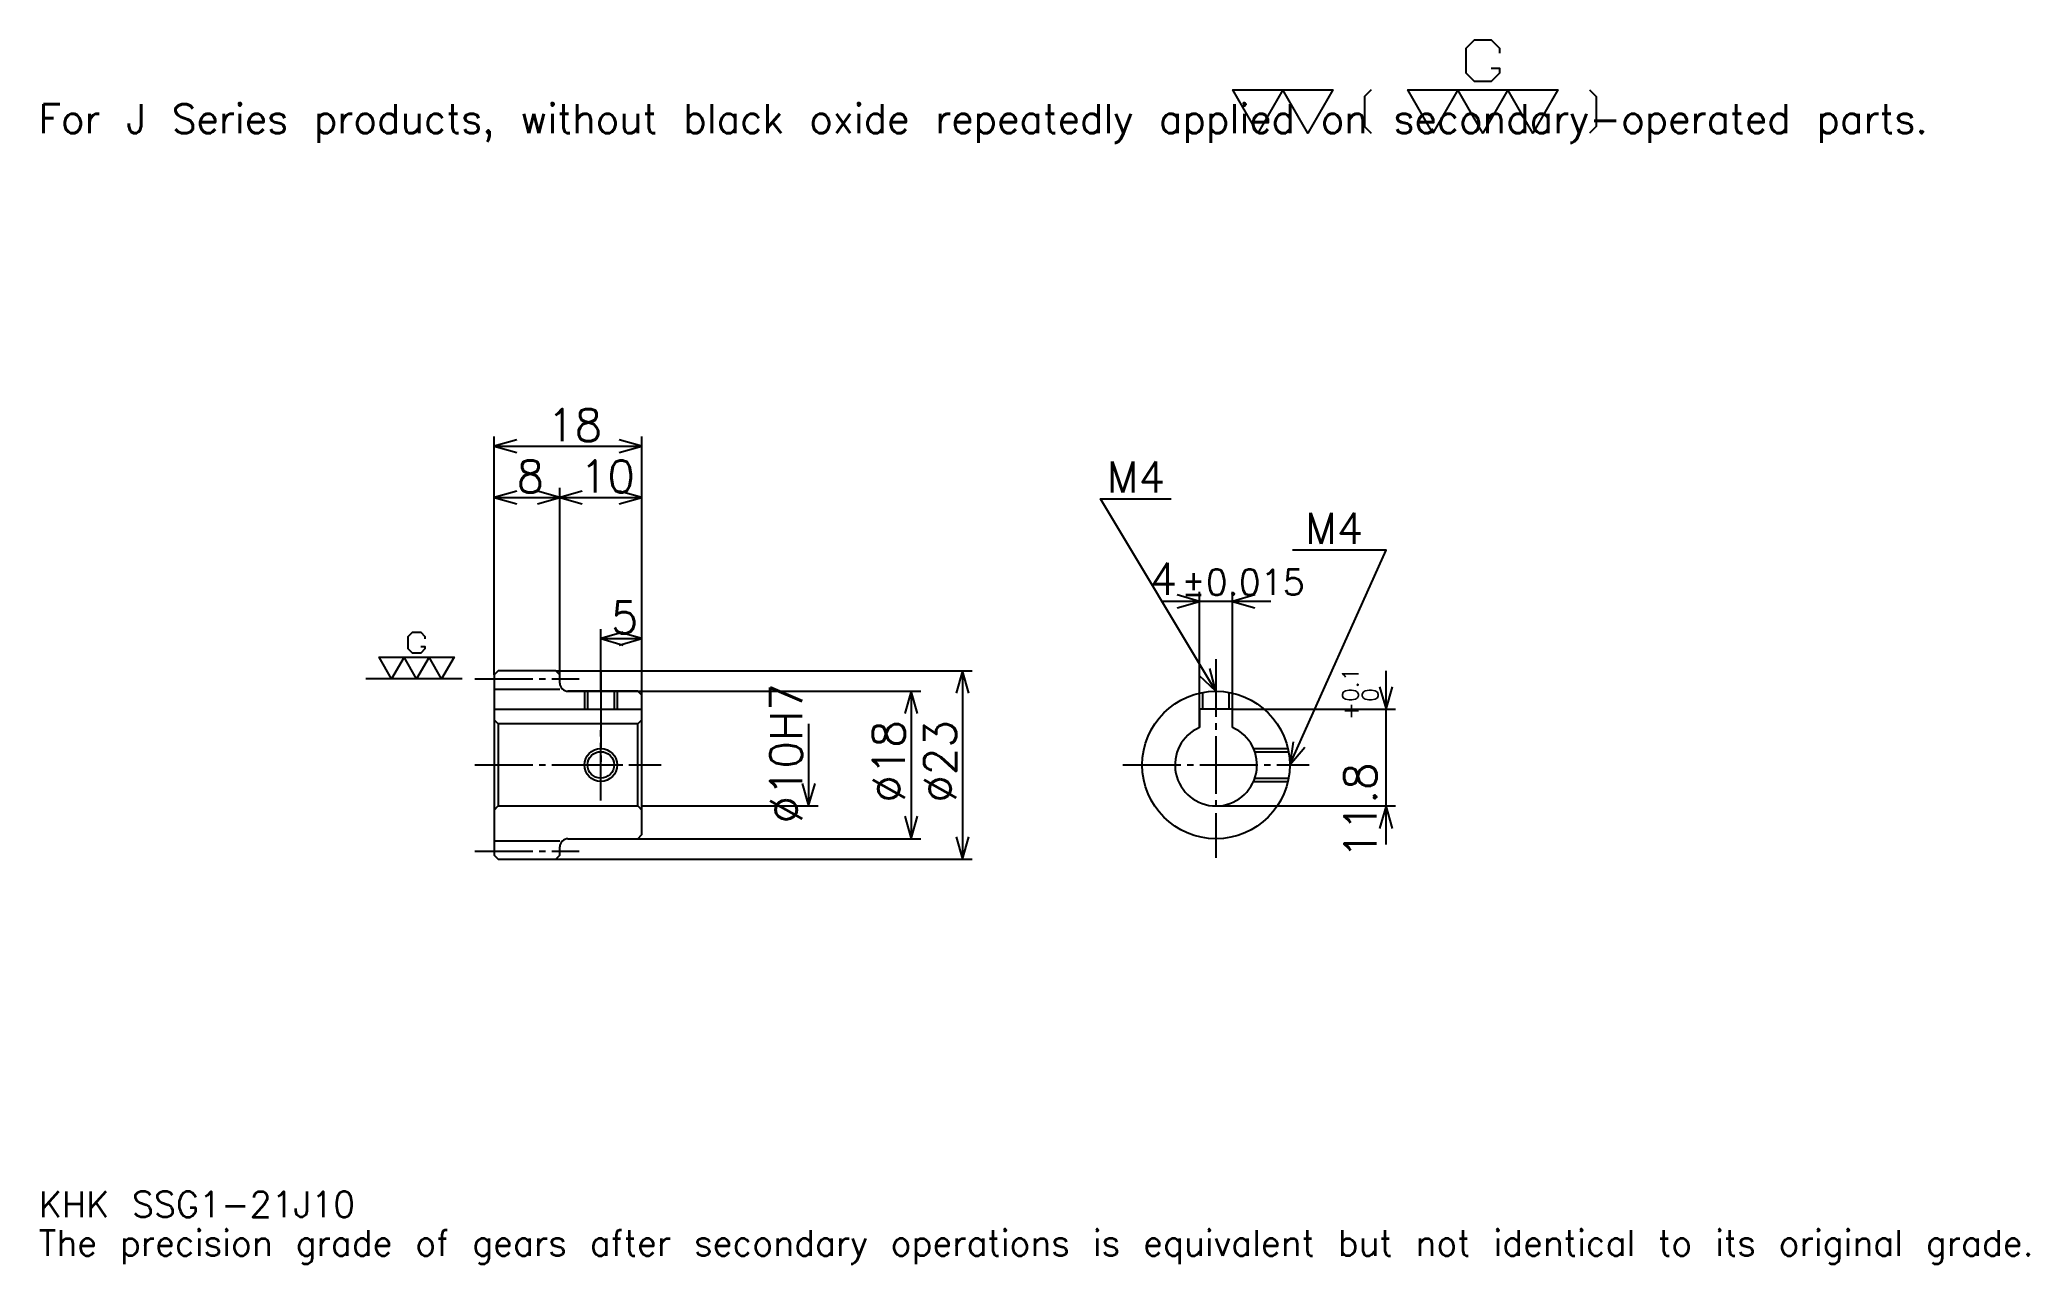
# Model space of a CAD drawing. Extents: x 8 to 251, y 3 to 152.
import ezdxf

# ---------------------------------------------------------------- set-up
doc = ezdxf.new("R2010")
doc.units = 0
doc.linetypes.add('DASHDOT', pattern=[9.391305, 7.043478, -0.782609, 0.782609, -0.782609])
doc.layers.get('0').update_dxf_attribs({"linetype": 'CONTINUOUS'})
doc.layers.add('DASHDOT', color=6, linetype='DASHDOT')
doc.styles.add('KANJI', font='TXT', dxfattribs={"bigfont": 'BIGFONT'})

msp = doc.modelspace()

# ---------------------------------------------------------------- linework, layer by layer
at = {"color": 5}
for p, q in [((63.391304, 75.282608), (63.391304, 103.847824)), ((63.391304, 102.673904), (81.391304, 102.673904)), ((81.391304, 75.282608), (81.391304, 103.847824)), ((71.391304, 75.282608), (71.391304, 97.586945)), ((63.391304, 96.41304), (71.391304, 96.41304)), ((71.391304, 96.41304), (81.391304, 96.41304)), ((158.130432, 83.739128), (144.739136, 83.739128)), ((149.434784, 70.582603), (149.434784, 84.91304)), ((153.434784, 70.582603), (153.434784, 84.91304)), ((76.391304, 75.282608), (76.391304, 80.36956)), ((76.391304, 79.195648), (81.391304, 79.195648)), ((63.391304, 74.782608), (63.391304, 75.282608)), ((70.891304, 75.282608), (81.391304, 75.282608)), ((71.391304, 74.782608), (71.391304, 75.282608)), ((76.391304, 72.782608), (76.391304, 75.282608)), ((76.391304, 72.782608), (76.391304, 75.282608)), ((81.391304, 75.282608), (121.695648, 75.282608)), ((81.391304, 72.282608), (81.391304, 75.282608)), ((120.521744, 75.282608), (120.521744, 52.282604)), ((172.17392, 54.086952), (172.17392, 75.278259)), ((72.391304, 72.782608), (81.391304, 72.782608)), ((81.391304, 72.782608), (115.434784, 72.782608)), ((114.260864, 72.782608), (114.260864, 54.782604)), ((153.434784, 70.582603), (173.347824, 70.582603)), ((101.739128, 68.782608), (101.739128, 58.782604)), ((81.391304, 58.782604), (102.91304, 58.782604)), ((151.434784, 58.782604), (173.347824, 58.782604)), ((72.391304, 54.782604), (81.391304, 54.782604)), ((81.391304, 54.782604), (115.434784, 54.782604)), ((70.891304, 52.282604), (81.391304, 52.282604)), ((81.391304, 52.282604), (121.695648, 52.282604))]:
    msp.add_line(p, q, dxfattribs=at)
at = {"color": 7}
msp.add_line((59.47826, 74.282608), (47.739128, 74.282608), dxfattribs=at)
at = {"color": 4}
for p, q in [((63.391304, 73.032608), (71.391304, 73.032608)), ((63.391304, 70.582603), (81.391304, 70.582603)), ((63.891304, 68.782608), (63.891304, 58.782604)), ((80.891304, 68.782608), (81.391304, 69.282608)), ((80.891304, 58.782604), (81.391304, 58.282604)), ((63.391304, 54.532604), (71.391304, 54.532604))]:
    msp.add_line(p, q, dxfattribs=at)
at = {"color": 7}
for points in [[(185.008698, 148.805222), (186.026093, 148.805222), (186.026093, 148.194778), (185.008698, 147.177399), (182.973923, 147.177399), (181.956528, 148.194778), (181.956528, 151.246964), (182.973923, 152.264343), (185.008698, 152.264343), (186.026093, 151.246964), (186.026093, 150.63652)], [(156.521744, 140.869568), (153.469574, 146.160004), (165.678268, 146.160004), (162.626099, 140.869568), (159.573914, 146.160004), (156.521744, 140.869568)], [(170.358261, 146.160004), (169.544357, 145.346085), (169.544357, 141.683487), (170.358261, 140.869568)], [(177.886963, 140.869568), (174.834793, 146.160004), (193.147827, 146.160004), (190.095657, 140.869568), (187.043488, 146.160004), (183.991302, 140.869568), (180.939133, 146.160004), (177.886963, 140.869568)], [(197.013916, 146.160004), (197.827835, 145.346085), (197.827835, 141.683487), (197.013916, 140.869568)], [(54.430435, 78.250427), (54.939133, 78.250427), (54.939133, 77.945213), (54.430435, 77.436516), (53.413044, 77.436516), (52.904346, 77.945213), (52.904346, 79.471298), (53.413044, 79.979996), (54.430435, 79.979996), (54.939133, 79.471298), (54.939133, 79.166084)], [(50.869564, 74.282608), (49.343479, 76.927826), (58.5, 76.927826), (56.973911, 74.282608), (55.447826, 76.927826), (53.921738, 74.282608), (52.395653, 76.927826), (50.869564, 74.282608)]]:
    msp.add_lwpolyline(points, dxfattribs=at)
at = {"color": 5}
for points in [[(66.130432, 103.456512), (63.391304, 102.673904), (66.130432, 101.891296)], [(78.652176, 101.891296), (81.391304, 102.673904), (78.652176, 103.456512)], [(66.130432, 97.195648), (63.391304, 96.41304), (66.130432, 95.630432)], [(68.652176, 95.630432), (71.391304, 96.41304), (68.652176, 97.195648)], [(74.130432, 97.195648), (71.391304, 96.41304), (74.130432, 95.630432)], [(78.652176, 95.630432), (81.391304, 96.41304), (78.652176, 97.195648)], [(151.434784, 72.782608), (137.347824, 96.260864), (145.956512, 96.260864)], [(160.434784, 63.782604), (172.17392, 90), (160.747833, 90)], [(146.695648, 82.95652), (149.434784, 83.739128), (146.695648, 84.521736)], [(156.17392, 84.521736), (153.434784, 83.739128), (156.17392, 82.95652)], [(79.130432, 79.978256), (76.391304, 79.195648), (79.130432, 78.41304)], [(78.652176, 78.41304), (81.391304, 79.195648), (78.652176, 79.978256)], [(121.304352, 72.543472), (120.521744, 75.282608), (119.739136, 72.543472)], [(149.354431, 74.728737), (151.434784, 72.782608), (150.696594, 75.534042)], [(171.391296, 73.321732), (172.17392, 70.582603), (172.956512, 73.321732)], [(115.043472, 70.043472), (114.260864, 72.782608), (113.478256, 70.043472)], [(160.839905, 66.602394), (160.434784, 63.782604), (162.268448, 65.962738)], [(100.95652, 61.521736), (101.739128, 58.782604), (102.521736, 61.521736)], [(172.956512, 56.043472), (172.17392, 58.782604), (171.391296, 56.043472)], [(113.478256, 57.521736), (114.260864, 54.782604), (115.043472, 57.521736)], [(119.739136, 55.021736), (120.521744, 52.282604), (121.304352, 55.021736)]]:
    msp.add_lwpolyline(points, dxfattribs=at)
at = {"color": 4}
for points in [[(71.391304, 73.782608), (71.391304, 74.782608), (70.891304, 75.282608), (63.891304, 75.282608), (63.391304, 74.782608), (63.391304, 58.282604)], [(72.391304, 54.782604), (80.891304, 54.782604), (81.391304, 55.282604), (81.391304, 72.282608), (80.891304, 72.782608), (72.391304, 72.782608)], [(74.391304, 72.782608), (74.391304, 70.582603)], [(74.771301, 72.782608), (74.771301, 70.582603)], [(78.011307, 72.782608), (78.011307, 70.582603)], [(78.391304, 72.782608), (78.391304, 70.582603)], [(149.434784, 68.365181), (149.434784, 72.557571)], [(153.434784, 68.365181), (153.434784, 70.582603), (149.434784, 70.582603), (149.434784, 68.365181)], [(149.814789, 70.582603), (149.814789, 72.635605)], [(153.054779, 70.582603), (153.054779, 72.635605)], [(153.434784, 68.365181), (153.434784, 72.557571)], [(63.391304, 58.282604), (63.891304, 58.782604), (80.891304, 58.782604), (80.891304, 68.782608), (63.891304, 68.782608), (63.391304, 69.282608)], [(156.017365, 65.782608), (160.209747, 65.782608)], [(156.16507, 65.402603), (160.287781, 65.402603)], [(156.017365, 61.782604), (160.209747, 61.782604)], [(156.16507, 62.162605), (160.287781, 62.162605)], [(63.391304, 58.282604), (63.391304, 52.782604), (63.891304, 52.282604), (70.891304, 52.282604), (71.391304, 52.782604), (71.391304, 53.782604)]]:
    msp.add_lwpolyline(points, dxfattribs=at)
for centre, radius in [((151.434784, 63.782604), 9), ((76.391304, 63.782604), 1.62)]:
    msp.add_circle(centre, radius, dxfattribs=at)
at = {"color": 7}
msp.add_circle((76.391304, 63.782604), 2, dxfattribs=at)
at = {"color": 4}
for centre, radius, start, end in [((72.391304, 73.782608), 1, 180, 270), ((151.434784, 63.782604), 5, 113.57817801, 66.42182199), ((72.391304, 53.782604), 1, 90, 180)]:
    msp.add_arc(centre, radius, start, end, dxfattribs=at)
at = {"layer": 'DASHDOT', "color": 7}
for p, q in [((151.434784, 76.695648), (151.434784, 52.434776)), ((61.04348, 74.282608), (73.739128, 74.282608)), ((76.391304, 72.782608), (76.391304, 63.782604)), ((61.04348, 63.782604), (83.739128, 63.782604)), ((140.08696, 63.782604), (162.782608, 63.782604)), ((61.04348, 53.282604), (73.739128, 53.282604))]:
    msp.add_line(p, q, dxfattribs=at)
for points in [[(76.391304, 75.130432), (76.391304, 68.234779)], [(76.391304, 59.434776), (76.391304, 68.130432)], [(72.04348, 63.782604), (80.739128, 63.782604)]]:
    msp.add_lwpolyline(points, dxfattribs=at)

# ---------------------------------------------------------------- texts
at = {"color": 7, "style": 'KANJI'}
for s, height, p in [('For J Series products, without black oxide repeatedly applied on secondary-operated parts.', 3.521739, (7.826087, 140.869568)), ('18', 3.913043, (69.847824, 103.299995)), ('8', 3.913043, (66.119568, 97.039124)), ('10', 3.913043, (73.847824, 97.039124)), ('M4', 3.756522, (138.130432, 97.043472)), ('M4', 3.756522, (162.313049, 90.782608)), ('4', 3.913043, (143.357483, 84.521736)), ('%%p0.015', 3.130435, (147.230927, 84.521736)), ('5', 3.913043, (77.619568, 79.821732)), ('KHK SSG1-21J10', 3.130435, (7.826087, 8.608696)), ('The precision grade of gears after secondary operations is equivalent but not identical to its original grade.', 3.130435, (7.826087, 3.913043))]:
    msp.add_text(s, height=height, dxfattribs=at).set_placement(p)
for s, height, p in [('%%c10H7', 3.913043, (100.95652, 56.6413)), ('0.1', 1.956522, (168.808685, 71.473618)), ('0', 1.956522, (171.234772, 71.473618)), ('+', 1.956522, (168.808685, 69.282318)), ('%%c18', 3.913043, (113.478256, 59.184776)), ('%%c23', 3.913043, (119.739136, 59.184776)), ('11.8', 3.913043, (171, 52.345116))]:
    msp.add_text(s, height=height, rotation=90, dxfattribs=at).set_placement(p)

doc.saveas('drawing.dxf')
